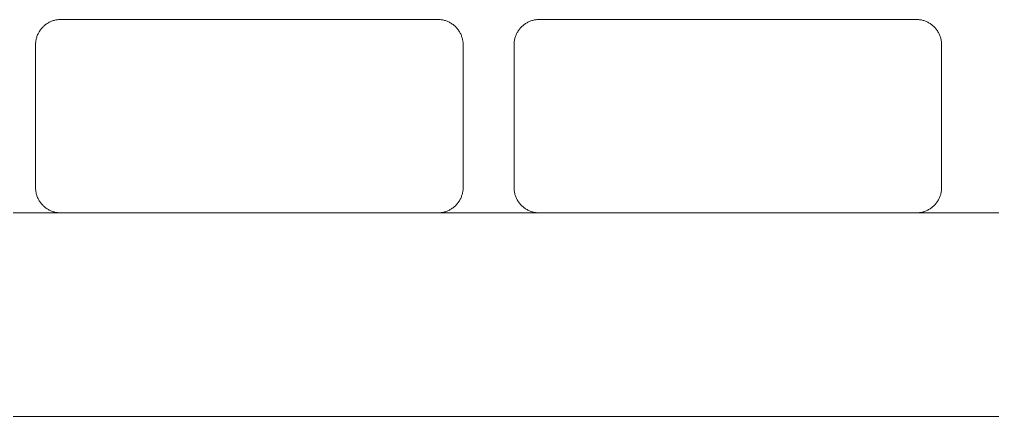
# Model space of a CAD drawing. Header units: millimetres. Extents: x -402 to 3954, y -41 to 3282.
# Drawn here: x 3.5 to 194.6, y 2845 to 2923 of the extents above; entities that cross this region are included whole.
import ezdxf

# ---------------------------------------------------------------- set-up
doc = ezdxf.new("R2010")
doc.units = ezdxf.units.MM
doc.layers.add('ZANO_R', color=7, linetype='Continuous', lineweight=0)

msp = doc.modelspace()

# ---------------------------------------------------------------- linework, layer by layer
at = {"layer": 'ZANO_R'}
for p, q in [((10.12, 2922.81), (9.96, 2922.75)), ((10.28, 2922.86), (10.12, 2922.81)), ((10.45, 2922.9), (10.28, 2922.86)), ((10.61, 2922.94), (10.45, 2922.9)), ((10.78, 2922.97), (10.61, 2922.94)), ((10.95, 2922.99), (10.78, 2922.97)), ((11.12, 2923.02), (10.95, 2922.99)), ((11.29, 2923.03), (11.12, 2923.02)), ((11.46, 2923.04), (11.29, 2923.03)), ((11.63, 2923.04), (11.46, 2923.04)), ((11.63, 2923.04), (85.63, 2923.04)), ((85.63, 2923.04), (85.8, 2923.04)), ((85.8, 2923.04), (85.97, 2923.03)), ((85.97, 2923.03), (86.14, 2923.02)), ((86.14, 2923.02), (86.31, 2922.99)), ((86.31, 2922.99), (86.48, 2922.97)), ((86.48, 2922.97), (86.65, 2922.94)), ((86.65, 2922.94), (86.82, 2922.9)), ((86.82, 2922.9), (86.98, 2922.86)), ((86.98, 2922.86), (87.14, 2922.81)), ((87.14, 2922.81), (87.31, 2922.75)), ((104.12, 2922.81), (103.96, 2922.75)), ((104.28, 2922.86), (104.12, 2922.81)), ((104.45, 2922.9), (104.28, 2922.86)), ((104.61, 2922.94), (104.45, 2922.9)), ((104.78, 2922.97), (104.61, 2922.94)), ((104.95, 2922.99), (104.78, 2922.97)), ((105.12, 2923.02), (104.95, 2922.99)), ((105.29, 2923.03), (105.12, 2923.02)), ((105.46, 2923.04), (105.29, 2923.03)), ((105.63, 2923.04), (105.46, 2923.04)), ((105.63, 2923.04), (179.63, 2923.04)), ((179.63, 2923.04), (179.8, 2923.04)), ((179.8, 2923.04), (179.97, 2923.03)), ((179.97, 2923.03), (180.14, 2923.02)), ((180.14, 2923.02), (180.31, 2922.99)), ((180.31, 2922.99), (180.48, 2922.97)), ((180.48, 2922.97), (180.65, 2922.94)), ((180.65, 2922.94), (180.82, 2922.9)), ((180.82, 2922.9), (180.98, 2922.86)), ((180.98, 2922.86), (181.14, 2922.81)), ((181.14, 2922.81), (181.31, 2922.75)), ((7.55, 2920.92), (7.45, 2920.78)), ((7.65, 2921.06), (7.55, 2920.92)), ((7.75, 2921.2), (7.65, 2921.06)), ((7.86, 2921.33), (7.75, 2921.2)), ((7.98, 2921.45), (7.86, 2921.33)), ((8.1, 2921.58), (7.98, 2921.45)), ((8.22, 2921.7), (8.1, 2921.58)), ((8.35, 2921.81), (8.22, 2921.7)), ((8.48, 2921.92), (8.35, 2921.81)), ((8.61, 2922.03), (8.48, 2921.92)), ((8.75, 2922.13), (8.61, 2922.03)), ((8.89, 2922.22), (8.75, 2922.13)), ((9.03, 2922.31), (8.89, 2922.22)), ((9.18, 2922.4), (9.03, 2922.31)), ((9.33, 2922.48), (9.18, 2922.4)), ((9.48, 2922.56), (9.33, 2922.48)), ((9.64, 2922.63), (9.48, 2922.56)), ((9.8, 2922.69), (9.64, 2922.63)), ((9.96, 2922.75), (9.8, 2922.69)), ((87.31, 2922.75), (87.47, 2922.69)), ((87.47, 2922.69), (87.62, 2922.63)), ((87.62, 2922.63), (87.78, 2922.56)), ((87.78, 2922.56), (87.93, 2922.48)), ((87.93, 2922.48), (88.08, 2922.4)), ((88.08, 2922.4), (88.23, 2922.31)), ((88.23, 2922.31), (88.37, 2922.22)), ((88.37, 2922.22), (88.51, 2922.13)), ((88.51, 2922.13), (88.65, 2922.03)), ((88.65, 2922.03), (88.79, 2921.92)), ((88.79, 2921.92), (88.92, 2921.81)), ((88.92, 2921.81), (89.04, 2921.7)), ((89.04, 2921.7), (89.17, 2921.58)), ((89.17, 2921.58), (89.29, 2921.45)), ((89.29, 2921.45), (89.4, 2921.33)), ((89.4, 2921.33), (89.51, 2921.2)), ((89.51, 2921.2), (89.62, 2921.06)), ((89.62, 2921.06), (89.72, 2920.92)), ((89.72, 2920.92), (89.81, 2920.78)), ((101.55, 2920.92), (101.45, 2920.78)), ((101.65, 2921.06), (101.55, 2920.92)), ((101.75, 2921.2), (101.65, 2921.06)), ((101.86, 2921.33), (101.75, 2921.2)), ((101.98, 2921.45), (101.86, 2921.33)), ((102.1, 2921.58), (101.98, 2921.45)), ((102.22, 2921.7), (102.1, 2921.58)), ((102.35, 2921.81), (102.22, 2921.7)), ((102.48, 2921.92), (102.35, 2921.81)), ((102.61, 2922.03), (102.48, 2921.92)), ((102.75, 2922.13), (102.61, 2922.03)), ((102.89, 2922.22), (102.75, 2922.13)), ((103.03, 2922.31), (102.89, 2922.22)), ((103.18, 2922.4), (103.03, 2922.31)), ((103.33, 2922.48), (103.18, 2922.4)), ((103.48, 2922.56), (103.33, 2922.48)), ((103.64, 2922.63), (103.48, 2922.56)), ((103.8, 2922.69), (103.64, 2922.63)), ((103.96, 2922.75), (103.8, 2922.69)), ((181.31, 2922.75), (181.47, 2922.69)), ((181.47, 2922.69), (181.62, 2922.63)), ((181.62, 2922.63), (181.78, 2922.56)), ((181.78, 2922.56), (181.93, 2922.48)), ((181.93, 2922.48), (182.08, 2922.4)), ((182.08, 2922.4), (182.23, 2922.31)), ((182.23, 2922.31), (182.37, 2922.22)), ((182.37, 2922.22), (182.51, 2922.13)), ((182.51, 2922.13), (182.65, 2922.03)), ((182.65, 2922.03), (182.79, 2921.92)), ((182.79, 2921.92), (182.92, 2921.81)), ((182.92, 2921.81), (183.04, 2921.7)), ((183.04, 2921.7), (183.17, 2921.58)), ((183.17, 2921.58), (183.29, 2921.45)), ((183.29, 2921.45), (183.4, 2921.33)), ((183.4, 2921.33), (183.51, 2921.2)), ((183.51, 2921.2), (183.62, 2921.06)), ((183.62, 2921.06), (183.72, 2920.92)), ((183.72, 2920.92), (183.81, 2920.78)), ((6.74, 2919.06), (6.7, 2918.89)), ((6.77, 2919.23), (6.74, 2919.06)), ((6.82, 2919.39), (6.77, 2919.23)), ((6.87, 2919.55), (6.82, 2919.39)), ((6.92, 2919.72), (6.87, 2919.55)), ((6.98, 2919.88), (6.92, 2919.72)), ((7.05, 2920.03), (6.98, 2919.88)), ((7.12, 2920.19), (7.05, 2920.03)), ((7.19, 2920.34), (7.12, 2920.19)), ((7.27, 2920.49), (7.19, 2920.34)), ((7.36, 2920.64), (7.27, 2920.49)), ((7.45, 2920.78), (7.36, 2920.64)), ((89.81, 2920.78), (89.9, 2920.64)), ((89.9, 2920.64), (89.99, 2920.49)), ((89.99, 2920.49), (90.07, 2920.34)), ((90.07, 2920.34), (90.15, 2920.19)), ((90.15, 2920.19), (90.22, 2920.03)), ((90.22, 2920.03), (90.28, 2919.88)), ((90.28, 2919.88), (90.34, 2919.72)), ((90.34, 2919.72), (90.4, 2919.55)), ((90.4, 2919.55), (90.45, 2919.39)), ((90.45, 2919.39), (90.49, 2919.23)), ((90.49, 2919.23), (90.53, 2919.06)), ((90.53, 2919.06), (90.56, 2918.89)), ((100.74, 2919.06), (100.7, 2918.89)), ((100.77, 2919.23), (100.74, 2919.06)), ((100.82, 2919.39), (100.77, 2919.23)), ((100.87, 2919.55), (100.82, 2919.39)), ((100.92, 2919.72), (100.87, 2919.55)), ((100.98, 2919.88), (100.92, 2919.72)), ((101.05, 2920.03), (100.98, 2919.88)), ((101.12, 2920.19), (101.05, 2920.03)), ((101.19, 2920.34), (101.12, 2920.19)), ((101.27, 2920.49), (101.19, 2920.34)), ((101.36, 2920.64), (101.27, 2920.49)), ((101.45, 2920.78), (101.36, 2920.64)), ((183.81, 2920.78), (183.9, 2920.64)), ((183.9, 2920.64), (183.99, 2920.49)), ((183.99, 2920.49), (184.07, 2920.34)), ((184.07, 2920.34), (184.15, 2920.19)), ((184.15, 2920.19), (184.22, 2920.03)), ((184.22, 2920.03), (184.28, 2919.88)), ((184.28, 2919.88), (184.34, 2919.72)), ((184.34, 2919.72), (184.4, 2919.55)), ((184.4, 2919.55), (184.45, 2919.39)), ((184.45, 2919.39), (184.49, 2919.23)), ((184.49, 2919.23), (184.53, 2919.06)), ((184.53, 2919.06), (184.56, 2918.89)), ((6.64, 2918.38), (6.63, 2918.21)), ((6.63, 2918.21), (6.63, 2918.04)), ((6.63, 2890.04), (6.63, 2918.04)), ((6.66, 2918.55), (6.64, 2918.38)), ((6.68, 2918.72), (6.66, 2918.55)), ((6.7, 2918.89), (6.68, 2918.72)), ((90.56, 2918.89), (90.58, 2918.72)), ((90.58, 2918.72), (90.61, 2918.55)), ((90.61, 2918.55), (90.62, 2918.38)), ((90.62, 2918.38), (90.63, 2918.21)), ((90.63, 2918.21), (90.63, 2918.04)), ((90.63, 2918.04), (90.63, 2890.04)), ((100.64, 2918.38), (100.63, 2918.21)), ((100.63, 2918.21), (100.63, 2918.04)), ((100.63, 2890.04), (100.63, 2918.04)), ((100.66, 2918.55), (100.64, 2918.38)), ((100.68, 2918.72), (100.66, 2918.55)), ((100.7, 2918.89), (100.68, 2918.72)), ((184.56, 2918.89), (184.58, 2918.72)), ((184.58, 2918.72), (184.61, 2918.55)), ((184.61, 2918.55), (184.62, 2918.38)), ((184.62, 2918.38), (184.63, 2918.21)), ((184.63, 2918.21), (184.63, 2918.04)), ((184.63, 2918.04), (184.63, 2890.04)), ((6.63, 2890.04), (6.63, 2889.87)), ((6.63, 2889.87), (6.64, 2889.7)), ((6.64, 2889.7), (6.66, 2889.53)), ((6.66, 2889.53), (6.68, 2889.36)), ((6.68, 2889.36), (6.7, 2889.19)), ((6.7, 2889.19), (6.74, 2889.02)), ((6.74, 2889.02), (6.77, 2888.86)), ((6.77, 2888.86), (6.82, 2888.69)), ((6.82, 2888.69), (6.87, 2888.53)), ((6.87, 2888.53), (6.92, 2888.37)), ((90.34, 2888.37), (90.4, 2888.53)), ((90.4, 2888.53), (90.45, 2888.69)), ((90.45, 2888.69), (90.49, 2888.86)), ((90.49, 2888.86), (90.53, 2889.02)), ((90.53, 2889.02), (90.56, 2889.19)), ((90.56, 2889.19), (90.58, 2889.36)), ((90.58, 2889.36), (90.61, 2889.53)), ((90.61, 2889.53), (90.62, 2889.7)), ((90.62, 2889.7), (90.63, 2889.87)), ((90.63, 2889.87), (90.63, 2890.04)), ((100.63, 2890.04), (100.63, 2889.87)), ((100.63, 2889.87), (100.64, 2889.7)), ((100.64, 2889.7), (100.66, 2889.53)), ((100.66, 2889.53), (100.68, 2889.36)), ((100.68, 2889.36), (100.7, 2889.19)), ((100.7, 2889.19), (100.74, 2889.02)), ((100.74, 2889.02), (100.77, 2888.86)), ((100.77, 2888.86), (100.82, 2888.69)), ((100.82, 2888.69), (100.87, 2888.53)), ((100.87, 2888.53), (100.92, 2888.37)), ((184.34, 2888.37), (184.4, 2888.53)), ((184.4, 2888.53), (184.45, 2888.69)), ((184.45, 2888.69), (184.49, 2888.86)), ((184.49, 2888.86), (184.53, 2889.02)), ((184.53, 2889.02), (184.56, 2889.19)), ((184.56, 2889.19), (184.58, 2889.36)), ((184.58, 2889.36), (184.61, 2889.53)), ((184.61, 2889.53), (184.62, 2889.7)), ((184.62, 2889.7), (184.63, 2889.87)), ((184.63, 2889.87), (184.63, 2890.04)), ((6.92, 2888.37), (6.98, 2888.21)), ((6.98, 2888.21), (7.05, 2888.05)), ((7.05, 2888.05), (7.12, 2887.89)), ((7.12, 2887.89), (7.19, 2887.74)), ((7.19, 2887.74), (7.27, 2887.59)), ((7.27, 2887.59), (7.36, 2887.44)), ((7.36, 2887.44), (7.45, 2887.3)), ((7.45, 2887.3), (7.55, 2887.16)), ((7.55, 2887.16), (7.65, 2887.02)), ((7.65, 2887.02), (7.75, 2886.89)), ((7.75, 2886.89), (7.86, 2886.76)), ((7.86, 2886.76), (7.98, 2886.63)), ((7.98, 2886.63), (8.1, 2886.51)), ((8.1, 2886.51), (8.22, 2886.39)), ((89.04, 2886.39), (89.17, 2886.51)), ((89.17, 2886.51), (89.29, 2886.63)), ((89.29, 2886.63), (89.4, 2886.76)), ((89.4, 2886.76), (89.51, 2886.89)), ((89.51, 2886.89), (89.62, 2887.02)), ((89.62, 2887.02), (89.72, 2887.16)), ((89.72, 2887.16), (89.81, 2887.3)), ((89.81, 2887.3), (89.9, 2887.44)), ((89.9, 2887.44), (89.99, 2887.59)), ((89.99, 2887.59), (90.07, 2887.74)), ((90.07, 2887.74), (90.15, 2887.89)), ((90.15, 2887.89), (90.22, 2888.05)), ((90.22, 2888.05), (90.28, 2888.21)), ((90.28, 2888.21), (90.34, 2888.37)), ((100.92, 2888.37), (100.98, 2888.21)), ((100.98, 2888.21), (101.05, 2888.05)), ((101.05, 2888.05), (101.12, 2887.89)), ((101.12, 2887.89), (101.19, 2887.74)), ((101.19, 2887.74), (101.27, 2887.59)), ((101.27, 2887.59), (101.36, 2887.44)), ((101.36, 2887.44), (101.45, 2887.3)), ((101.45, 2887.3), (101.55, 2887.16)), ((101.55, 2887.16), (101.65, 2887.02)), ((101.65, 2887.02), (101.75, 2886.89)), ((101.75, 2886.89), (101.86, 2886.76)), ((101.86, 2886.76), (101.98, 2886.63)), ((101.98, 2886.63), (102.1, 2886.51)), ((102.1, 2886.51), (102.22, 2886.39)), ((183.04, 2886.39), (183.17, 2886.51)), ((183.17, 2886.51), (183.29, 2886.63)), ((183.29, 2886.63), (183.4, 2886.76)), ((183.4, 2886.76), (183.51, 2886.89)), ((183.51, 2886.89), (183.62, 2887.02)), ((183.62, 2887.02), (183.72, 2887.16)), ((183.72, 2887.16), (183.81, 2887.3)), ((183.81, 2887.3), (183.9, 2887.44)), ((183.9, 2887.44), (183.99, 2887.59)), ((183.99, 2887.59), (184.07, 2887.74)), ((184.07, 2887.74), (184.15, 2887.89)), ((184.15, 2887.89), (184.22, 2888.05)), ((184.22, 2888.05), (184.28, 2888.21)), ((184.28, 2888.21), (184.34, 2888.37)), ((11.52, 2885.04), (-8.26, 2885.04)), ((8.22, 2886.39), (8.35, 2886.27)), ((8.35, 2886.27), (8.48, 2886.16)), ((8.48, 2886.16), (8.61, 2886.06)), ((8.61, 2886.06), (8.75, 2885.96)), ((8.75, 2885.96), (8.89, 2885.86)), ((8.89, 2885.86), (9.03, 2885.77)), ((9.03, 2885.77), (9.18, 2885.68)), ((9.18, 2885.68), (9.33, 2885.6)), ((9.33, 2885.6), (9.48, 2885.53)), ((9.48, 2885.53), (9.64, 2885.46)), ((9.64, 2885.46), (9.8, 2885.39)), ((9.8, 2885.39), (9.96, 2885.33)), ((9.96, 2885.33), (10.12, 2885.28)), ((10.12, 2885.28), (10.28, 2885.23)), ((10.28, 2885.23), (10.45, 2885.18)), ((10.45, 2885.18), (10.61, 2885.15)), ((10.61, 2885.15), (10.78, 2885.11)), ((10.78, 2885.11), (10.95, 2885.09)), ((10.95, 2885.09), (11.12, 2885.07)), ((11.12, 2885.07), (11.29, 2885.05)), ((11.29, 2885.05), (11.46, 2885.04)), ((11.46, 2885.04), (11.63, 2885.04)), ((85.63, 2885.04), (11.63, 2885.04)), ((85.63, 2885.04), (85.8, 2885.04)), ((105.52, 2885.04), (85.74, 2885.04)), ((85.8, 2885.04), (85.97, 2885.05)), ((85.97, 2885.05), (86.14, 2885.07)), ((86.14, 2885.07), (86.31, 2885.09)), ((86.31, 2885.09), (86.48, 2885.11)), ((86.48, 2885.11), (86.65, 2885.15)), ((86.65, 2885.15), (86.82, 2885.18)), ((86.82, 2885.18), (86.98, 2885.23)), ((86.98, 2885.23), (87.14, 2885.28)), ((87.14, 2885.28), (87.31, 2885.33)), ((87.31, 2885.33), (87.47, 2885.39)), ((87.47, 2885.39), (87.62, 2885.46)), ((87.62, 2885.46), (87.78, 2885.53)), ((87.78, 2885.53), (87.93, 2885.6)), ((87.93, 2885.6), (88.08, 2885.68)), ((88.08, 2885.68), (88.23, 2885.77)), ((88.23, 2885.77), (88.37, 2885.86)), ((88.37, 2885.86), (88.51, 2885.96)), ((88.51, 2885.96), (88.65, 2886.06)), ((88.65, 2886.06), (88.79, 2886.16)), ((88.79, 2886.16), (88.92, 2886.27)), ((88.92, 2886.27), (89.04, 2886.39)), ((102.22, 2886.39), (102.35, 2886.27)), ((102.35, 2886.27), (102.48, 2886.16)), ((102.48, 2886.16), (102.61, 2886.06)), ((102.61, 2886.06), (102.75, 2885.96)), ((102.75, 2885.96), (102.89, 2885.86)), ((102.89, 2885.86), (103.03, 2885.77)), ((103.03, 2885.77), (103.18, 2885.68)), ((103.18, 2885.68), (103.33, 2885.6)), ((103.33, 2885.6), (103.48, 2885.53)), ((103.48, 2885.53), (103.64, 2885.46)), ((103.64, 2885.46), (103.8, 2885.39)), ((103.8, 2885.39), (103.96, 2885.33)), ((103.96, 2885.33), (104.12, 2885.28)), ((104.12, 2885.28), (104.28, 2885.23)), ((104.28, 2885.23), (104.45, 2885.18)), ((104.45, 2885.18), (104.61, 2885.15)), ((104.61, 2885.15), (104.78, 2885.11)), ((104.78, 2885.11), (104.95, 2885.09)), ((104.95, 2885.09), (105.12, 2885.07)), ((105.12, 2885.07), (105.29, 2885.05)), ((105.29, 2885.05), (105.46, 2885.04)), ((105.46, 2885.04), (105.63, 2885.04)), ((179.63, 2885.04), (105.63, 2885.04)), ((179.63, 2885.04), (179.8, 2885.04)), ((199.52, 2885.04), (179.74, 2885.04)), ((179.8, 2885.04), (179.97, 2885.05)), ((179.97, 2885.05), (180.14, 2885.07)), ((180.14, 2885.07), (180.31, 2885.09)), ((180.31, 2885.09), (180.48, 2885.11)), ((180.48, 2885.11), (180.65, 2885.15)), ((180.65, 2885.15), (180.82, 2885.18)), ((180.82, 2885.18), (180.98, 2885.23)), ((180.98, 2885.23), (181.14, 2885.28)), ((181.14, 2885.28), (181.31, 2885.33)), ((181.31, 2885.33), (181.47, 2885.39)), ((181.47, 2885.39), (181.62, 2885.46)), ((181.62, 2885.46), (181.78, 2885.53)), ((181.78, 2885.53), (181.93, 2885.6)), ((181.93, 2885.6), (182.08, 2885.68)), ((182.08, 2885.68), (182.23, 2885.77)), ((182.23, 2885.77), (182.37, 2885.86)), ((182.37, 2885.86), (182.51, 2885.96)), ((182.51, 2885.96), (182.65, 2886.06)), ((182.65, 2886.06), (182.79, 2886.16)), ((182.79, 2886.16), (182.92, 2886.27)), ((182.92, 2886.27), (183.04, 2886.39)), ((-89.37, 2845.04), (1690.63, 2845.04))]:
    msp.add_line(p, q, dxfattribs=at)

doc.saveas('drawing.dxf')
